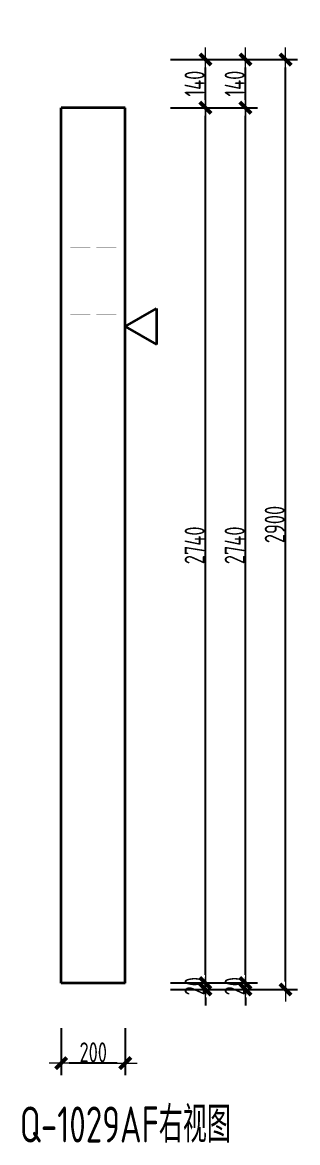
# Model space of a CAD drawing. Extents: x -85320 to 1679916, y -1321939 to 627.
# Drawn here: x 1047431 to 1050865, y -1101004 to -1087029 of the extents above; entities that cross this region are included whole.
import ezdxf
from ezdxf.enums import TextEntityAlignment as Align

# ---------------------------------------------------------------- set-up
doc = ezdxf.new("R2010")
doc.units = 0
doc.header["$LTSCALE"] = 1000
for name, color, linetype, lineweight in [('预制墙图名', 7, 'Continuous', 18), ('预制墙墙身水平筋', 130, 'Continuous', 18), ('预制墙墙身纵向受力筋', 1, 'Continuous', 18), ('预制墙详图标注', 3, 'Continuous', 18), ('预制墙详图轮廓', 3, 'Continuous', 35)]:
    doc.layers.add(name, color=color, linetype=linetype, lineweight=lineweight)
doc.styles.add('样式 1', font='yjkeng.shx', dxfattribs={"width": 0.7, "bigfont": 'yjkchn.shx'})
doc.styles.add('样式 2', font='yjkeng.shx', dxfattribs={"width": 0.7, "bigfont": 'yjkchn.shx'})
doc.dimstyles.new('盈建科结构', dxfattribs={"dimscale": 100, "dimtxt": 2.5, "dimasz": 1, "dimexe": 1.5, "dimexo": 0.625, "dimgap": 0.1, "dimtad": 1, "dimdec": 0, "dimrnd": 1, "dimzin": 0, "dimdsep": 46, "dimtxsty": '样式 1', "dimblk": '_yjkbk', "dimblk1": 'ARCHTICK', "dimblk2": 'ARCHTICK', "dimcen": 0.09, "dimadec": 0, "dimazin": 0, "dimtfac": 1, "dimtdec": 4, "dimtix": 1, "dimtmove": 2, "dimatfit": 3, "dimfxl": 1, "dimtolj": 1, "dimtzin": 0, "dimarcsym": 0})

# ---------------------------------------------------------------- blocks, each defined once
blk = doc.blocks.new('_yjkbk')
blk.add_line((-1, 0), (1.5, 0))
blk.add_lwpolyline([(-0.7, -0.7, 0.5, 0.5, 0), (0.7, 0.7, 0.5, 0.5, 0)], format="xyseb")
blk = doc.blocks.new('*D3294')
at = {"layer": 'Defpoints', "color": 0, "transparency": 16777216}
for p in [(1047915, -1099513), (1048715, -1099513), (1047915, -1100013)]:
    blk.add_point(p, dxfattribs=at)
at = {"layer": '预制墙详图标注', "color": 0, "lineweight": -2, "transparency": 16777216}
for p, q in [((1047915, -1099576), (1047915, -1100163)), ((1048715, -1099576), (1048715, -1100163)), ((1048615, -1100013), (1048015, -1100013))]:
    blk.add_line(p, q, dxfattribs=at)
at = {"layer": '预制墙详图标注', "color": 0, "lineweight": -2, "transparency": 16777216, "xscale": 100, "yscale": 100, "zscale": 100, "rotation": 180}
blk.add_blockref('_yjkbk', (1047915, -1100013), dxfattribs=at)
at = {"layer": '预制墙详图标注', "color": 0, "lineweight": -2, "transparency": 16777216, "xscale": 100, "yscale": 100, "zscale": 100}
blk.add_blockref('_yjkbk', (1048715, -1100013), dxfattribs=at)
at = {"layer": '预制墙详图标注', "color": 0, "transparency": 16777216, "insert": (1048315, -1100003), "char_height": 250, "attachment_point": 8, "style": '样式 1'}
blk.add_mtext('\\A1;200', dxfattribs=at)
blk = doc.blocks.new('_ArchTick')
at = {"color": 0, "linetype": 'ByBlock', "const_width": 0.4}
blk.add_lwpolyline([(-0.5, -0.5), (0.5, 0.5)], dxfattribs=at)
blk = doc.blocks.new('*D3295')
at = {"layer": 'Defpoints', "color": 0, "transparency": 16777216}
for p in [(1049215, -1099013), (1049215, -1099093), (1049715, -1099013)]:
    blk.add_point(p, dxfattribs=at)
at = {"layer": '预制墙详图标注', "color": 0, "lineweight": -2, "transparency": 16777216}
for p, q in [((1049715, -1098913), (1049715, -1098813)), ((1049278, -1099013), (1049865, -1099013)), ((1049278, -1099093), (1049865, -1099093)), ((1049715, -1099093), (1049715, -1099013)), ((1049715, -1099193), (1049715, -1099293))]:
    blk.add_line(p, q, dxfattribs=at)
at = {"layer": '预制墙详图标注', "color": 0, "lineweight": -2, "transparency": 16777216, "xscale": 100, "yscale": 100, "zscale": 100}
for p, rotation in [((1049715, -1099013), 270), ((1049715, -1099093), 90)]:
    blk.add_blockref('_yjkbk', p, dxfattribs=dict(at, rotation=rotation))
at = {"layer": '预制墙详图标注', "color": 0, "transparency": 16777216, "insert": (1049705, -1099053), "char_height": 250, "attachment_point": 8, "rotation": 90, "style": '样式 1'}
blk.add_mtext('\\A1;20', dxfattribs=at)
blk = doc.blocks.new('*D3296')
at = {"layer": 'Defpoints', "color": 0, "transparency": 16777216}
for p in [(1049715, -1099013), (1049715, -1099093), (1050215, -1099013)]:
    blk.add_point(p, dxfattribs=at)
at = {"layer": '预制墙详图标注', "color": 0, "lineweight": -2, "transparency": 16777216}
for p, q in [((1050215, -1098913), (1050215, -1098813)), ((1049778, -1099013), (1050365, -1099013)), ((1049778, -1099093), (1050365, -1099093)), ((1050215, -1099093), (1050215, -1099013)), ((1050215, -1099193), (1050215, -1099293))]:
    blk.add_line(p, q, dxfattribs=at)
at = {"layer": '预制墙详图标注', "color": 0, "lineweight": -2, "transparency": 16777216, "xscale": 100, "yscale": 100, "zscale": 100}
for p, rotation in [((1050215, -1099013), 270), ((1050215, -1099093), 90)]:
    blk.add_blockref('_yjkbk', p, dxfattribs=dict(at, rotation=rotation))
at = {"layer": '预制墙详图标注', "color": 0, "transparency": 16777216, "insert": (1050205, -1099053), "char_height": 250, "attachment_point": 8, "rotation": 90, "style": '样式 1'}
blk.add_mtext('\\A1;20', dxfattribs=at)
blk = doc.blocks.new('*D3297')
at = {"layer": 'Defpoints', "color": 0, "transparency": 16777216}
for p in [(1050215, -1087493), (1050715, -1087493), (1050215, -1099093)]:
    blk.add_point(p, dxfattribs=at)
at = {"layer": '预制墙详图标注', "color": 0, "lineweight": -2, "transparency": 16777216}
for p, q in [((1050278, -1087493), (1050865, -1087493)), ((1050715, -1098993), (1050715, -1087593)), ((1050278, -1099093), (1050865, -1099093))]:
    blk.add_line(p, q, dxfattribs=at)
at = {"layer": '预制墙详图标注', "color": 0, "lineweight": -2, "transparency": 16777216, "xscale": 100, "yscale": 100, "zscale": 100}
for p, rotation in [((1050715, -1087493), 90), ((1050715, -1099093), 270)]:
    blk.add_blockref('_yjkbk', p, dxfattribs=dict(at, rotation=rotation))
at = {"layer": '预制墙详图标注', "color": 0, "transparency": 16777216, "insert": (1050705, -1093293), "char_height": 250, "attachment_point": 8, "rotation": 90, "style": '样式 1'}
blk.add_mtext('\\A1;2900', dxfattribs=at)
blk = doc.blocks.new('*D3348')
at = {"layer": 'Defpoints', "color": 0, "transparency": 16777216}
for p in [(1049215, -1088093), (1049715, -1088093), (1049215, -1099013)]:
    blk.add_point(p, dxfattribs=at)
at = {"layer": '预制墙详图标注', "color": 0, "lineweight": -2, "transparency": 16777216}
for p, q in [((1049278, -1088093), (1049865, -1088093)), ((1049715, -1098913), (1049715, -1088193)), ((1049278, -1099013), (1049865, -1099013))]:
    blk.add_line(p, q, dxfattribs=at)
at = {"layer": '预制墙详图标注', "color": 0, "lineweight": -2, "transparency": 16777216, "xscale": 100, "yscale": 100, "zscale": 100}
for p, rotation in [((1049715, -1088093), 90), ((1049715, -1099013), 270)]:
    blk.add_blockref('_yjkbk', p, dxfattribs=dict(at, rotation=rotation))
at = {"layer": '预制墙详图标注', "color": 0, "transparency": 16777216, "insert": (1049705, -1093553), "char_height": 250, "attachment_point": 8, "rotation": 90, "style": '样式 1'}
blk.add_mtext('\\A1;2740', dxfattribs=at)
blk = doc.blocks.new('*D3349')
at = {"layer": 'Defpoints', "color": 0, "transparency": 16777216}
for p in [(1049215, -1087493), (1049715, -1087493), (1049215, -1088093)]:
    blk.add_point(p, dxfattribs=at)
at = {"layer": '预制墙详图标注', "color": 0, "lineweight": -2, "transparency": 16777216}
for p, q in [((1049278, -1087493), (1049865, -1087493)), ((1049715, -1087993), (1049715, -1087593)), ((1049278, -1088093), (1049865, -1088093))]:
    blk.add_line(p, q, dxfattribs=at)
at = {"layer": '预制墙详图标注', "color": 0, "lineweight": -2, "transparency": 16777216, "xscale": 100, "yscale": 100, "zscale": 100}
for p, rotation in [((1049715, -1087493), 90), ((1049715, -1088093), 270)]:
    blk.add_blockref('_yjkbk', p, dxfattribs=dict(at, rotation=rotation))
at = {"layer": '预制墙详图标注', "color": 0, "transparency": 16777216, "insert": (1049705, -1087793), "char_height": 250, "attachment_point": 8, "rotation": 90, "style": '样式 1'}
blk.add_mtext('\\A1;140', dxfattribs=at)
blk = doc.blocks.new('*D3350')
at = {"layer": 'Defpoints', "color": 0, "transparency": 16777216}
for p in [(1049715, -1088093), (1050215, -1088093), (1049715, -1099013)]:
    blk.add_point(p, dxfattribs=at)
at = {"layer": '预制墙详图标注', "color": 0, "lineweight": -2, "transparency": 16777216}
for p, q in [((1049778, -1088093), (1050365, -1088093)), ((1050215, -1098913), (1050215, -1088193)), ((1049778, -1099013), (1050365, -1099013))]:
    blk.add_line(p, q, dxfattribs=at)
at = {"layer": '预制墙详图标注', "color": 0, "lineweight": -2, "transparency": 16777216, "xscale": 100, "yscale": 100, "zscale": 100}
for p, rotation in [((1050215, -1088093), 90), ((1050215, -1099013), 270)]:
    blk.add_blockref('_yjkbk', p, dxfattribs=dict(at, rotation=rotation))
at = {"layer": '预制墙详图标注', "color": 0, "transparency": 16777216, "insert": (1050205, -1093553), "char_height": 250, "attachment_point": 8, "rotation": 90, "style": '样式 1'}
blk.add_mtext('\\A1;2740', dxfattribs=at)
blk = doc.blocks.new('*D3351')
at = {"layer": 'Defpoints', "color": 0, "transparency": 16777216}
for p in [(1049715, -1087493), (1050215, -1087493), (1049715, -1088093)]:
    blk.add_point(p, dxfattribs=at)
at = {"layer": '预制墙详图标注', "color": 0, "lineweight": -2, "transparency": 16777216}
for p, q in [((1049778, -1087493), (1050365, -1087493)), ((1050215, -1087993), (1050215, -1087593)), ((1049778, -1088093), (1050365, -1088093))]:
    blk.add_line(p, q, dxfattribs=at)
at = {"layer": '预制墙详图标注', "color": 0, "lineweight": -2, "transparency": 16777216, "xscale": 100, "yscale": 100, "zscale": 100}
for p, rotation in [((1050215, -1087493), 90), ((1050215, -1088093), 270)]:
    blk.add_blockref('_yjkbk', p, dxfattribs=dict(at, rotation=rotation))
at = {"layer": '预制墙详图标注', "color": 0, "transparency": 16777216, "insert": (1050205, -1087793), "char_height": 250, "attachment_point": 8, "rotation": 90, "style": '样式 1'}
blk.add_mtext('\\A1;140', dxfattribs=at)

msp = doc.modelspace()

# ---------------------------------------------------------------- linework, layer by layer
at = {"layer": '预制墙墙身水平筋', "lineweight": 18, "const_width": 0.18}
for points in [[(1048277.028, -1088213.161), (1048027.312, -1088213.161), (1048027.312, -1088253.161), (1048277.028, -1088253.161), (1048277.028, -1088213.161), (1048027.312, -1088213.161), (1048027.312, -1088253.161), (1048277.028, -1088253.161)], [(1048353.595, -1088253.161), (1048603.312, -1088253.161), (1048603.312, -1088213.161), (1048353.595, -1088213.161), (1048353.595, -1088253.161), (1048603.312, -1088253.161), (1048603.312, -1088213.161), (1048353.595, -1088213.161)], [(1048277.028, -1089033.161), (1048027.312, -1089033.161), (1048027.312, -1089073.161), (1048277.028, -1089073.161), (1048277.028, -1089033.161), (1048027.312, -1089033.161), (1048027.312, -1089073.161), (1048277.028, -1089073.161)], [(1048353.595, -1089073.161), (1048603.312, -1089073.161), (1048603.312, -1089033.161), (1048353.595, -1089033.161), (1048353.595, -1089073.161), (1048603.312, -1089073.161), (1048603.312, -1089033.161), (1048353.595, -1089033.161)], [(1048277.028, -1089833.161), (1048027.312, -1089833.161), (1048027.312, -1089873.161), (1048277.028, -1089873.161), (1048277.028, -1089833.161), (1048027.312, -1089833.161), (1048027.312, -1089873.161), (1048277.028, -1089873.161)], [(1048353.595, -1089873.161), (1048603.312, -1089873.161), (1048603.312, -1089833.161), (1048353.595, -1089833.161), (1048353.595, -1089873.161), (1048603.312, -1089873.161), (1048603.312, -1089833.161), (1048353.595, -1089833.161)], [(1048277.028, -1090633.161), (1048027.312, -1090633.161), (1048027.312, -1090673.161), (1048277.028, -1090673.161), (1048277.028, -1090633.161), (1048027.312, -1090633.161), (1048027.312, -1090673.161), (1048277.028, -1090673.161)], [(1048353.595, -1090673.161), (1048603.312, -1090673.161), (1048603.312, -1090633.161), (1048353.595, -1090633.161), (1048353.595, -1090673.161), (1048603.312, -1090673.161), (1048603.312, -1090633.161), (1048353.595, -1090633.161)], [(1048277.028, -1091433.161), (1048027.312, -1091433.161), (1048027.312, -1091473.161), (1048277.028, -1091473.161), (1048277.028, -1091433.161), (1048027.312, -1091433.161), (1048027.312, -1091473.161), (1048277.028, -1091473.161)], [(1048353.595, -1091473.161), (1048603.312, -1091473.161), (1048603.312, -1091433.161), (1048353.595, -1091433.161), (1048353.595, -1091473.161), (1048603.312, -1091473.161), (1048603.312, -1091433.161), (1048353.595, -1091433.161)], [(1048277.028, -1092233.161), (1048027.312, -1092233.161), (1048027.312, -1092273.161), (1048277.028, -1092273.161), (1048277.028, -1092233.161), (1048027.312, -1092233.161), (1048027.312, -1092273.161), (1048277.028, -1092273.161)], [(1048353.595, -1092273.161), (1048603.312, -1092273.161), (1048603.312, -1092233.161), (1048353.595, -1092233.161), (1048353.595, -1092273.161), (1048603.312, -1092273.161), (1048603.312, -1092233.161), (1048353.595, -1092233.161)], [(1048277.028, -1093033.161), (1048027.312, -1093033.161), (1048027.312, -1093073.161), (1048277.028, -1093073.161), (1048277.028, -1093033.161), (1048027.312, -1093033.161), (1048027.312, -1093073.161), (1048277.028, -1093073.161)], [(1048353.595, -1093073.161), (1048603.312, -1093073.161), (1048603.312, -1093033.161), (1048353.595, -1093033.161), (1048353.595, -1093073.161), (1048603.312, -1093073.161), (1048603.312, -1093033.161), (1048353.595, -1093033.161)], [(1048277.028, -1093833.161), (1048027.312, -1093833.161), (1048027.312, -1093873.161), (1048277.028, -1093873.161), (1048277.028, -1093833.161), (1048027.312, -1093833.161), (1048027.312, -1093873.161), (1048277.028, -1093873.161)], [(1048353.595, -1093873.161), (1048603.312, -1093873.161), (1048603.312, -1093833.161), (1048353.595, -1093833.161), (1048353.595, -1093873.161), (1048603.312, -1093873.161), (1048603.312, -1093833.161), (1048353.595, -1093833.161)], [(1048277.028, -1094633.161), (1048027.312, -1094633.161), (1048027.312, -1094673.161), (1048277.028, -1094673.161), (1048277.028, -1094633.161), (1048027.312, -1094633.161), (1048027.312, -1094673.161), (1048277.028, -1094673.161)], [(1048353.595, -1094673.161), (1048603.312, -1094673.161), (1048603.312, -1094633.161), (1048353.595, -1094633.161), (1048353.595, -1094673.161), (1048603.312, -1094673.161), (1048603.312, -1094633.161), (1048353.595, -1094633.161)], [(1048277.028, -1095433.161), (1048027.312, -1095433.161), (1048027.312, -1095473.161), (1048277.028, -1095473.161), (1048277.028, -1095433.161), (1048027.312, -1095433.161), (1048027.312, -1095473.161), (1048277.028, -1095473.161)], [(1048353.595, -1095473.161), (1048603.312, -1095473.161), (1048603.312, -1095433.161), (1048353.595, -1095433.161), (1048353.595, -1095473.161), (1048603.312, -1095473.161), (1048603.312, -1095433.161), (1048353.595, -1095433.161)], [(1048277.028, -1096233.161), (1048027.312, -1096233.161), (1048027.312, -1096273.161), (1048277.028, -1096273.161), (1048277.028, -1096233.161), (1048027.312, -1096233.161), (1048027.312, -1096273.161), (1048277.028, -1096273.161)], [(1048353.595, -1096273.161), (1048603.312, -1096273.161), (1048603.312, -1096233.161), (1048353.595, -1096233.161), (1048353.595, -1096273.161), (1048603.312, -1096273.161), (1048603.312, -1096233.161), (1048353.595, -1096233.161)], [(1048277.028, -1097033.161), (1048027.312, -1097033.161), (1048027.312, -1097073.161), (1048277.028, -1097073.161), (1048277.028, -1097033.161), (1048027.312, -1097033.161), (1048027.312, -1097073.161), (1048277.028, -1097073.161)], [(1048353.595, -1097073.161), (1048603.312, -1097073.161), (1048603.312, -1097033.161), (1048353.595, -1097033.161), (1048353.595, -1097073.161), (1048603.312, -1097073.161), (1048603.312, -1097033.161), (1048353.595, -1097033.161)], [(1048277.028, -1097433.161), (1048027.312, -1097433.161), (1048027.312, -1097473.161), (1048277.028, -1097473.161), (1048277.028, -1097433.161), (1048027.312, -1097433.161), (1048027.312, -1097473.161), (1048277.028, -1097473.161)], [(1048353.595, -1097473.161), (1048603.312, -1097473.161), (1048603.312, -1097433.161), (1048353.595, -1097433.161), (1048353.595, -1097473.161), (1048603.312, -1097473.161), (1048603.312, -1097433.161), (1048353.595, -1097433.161)], [(1048277.028, -1097833.161), (1048027.312, -1097833.161), (1048027.312, -1097873.161), (1048277.028, -1097873.161), (1048277.028, -1097833.161), (1048027.312, -1097833.161), (1048027.312, -1097873.161), (1048277.028, -1097873.161)], [(1048353.595, -1097873.161), (1048603.312, -1097873.161), (1048603.312, -1097833.161), (1048353.595, -1097833.161), (1048353.595, -1097873.161), (1048603.312, -1097873.161), (1048603.312, -1097833.161), (1048353.595, -1097833.161)], [(1048277.028, -1098233.161), (1048027.312, -1098233.161), (1048027.312, -1098273.161), (1048277.028, -1098273.161), (1048277.028, -1098233.161), (1048027.312, -1098233.161), (1048027.312, -1098273.161), (1048277.028, -1098273.161)], [(1048353.595, -1098273.161), (1048603.312, -1098273.161), (1048603.312, -1098233.161), (1048353.595, -1098233.161), (1048353.595, -1098273.161), (1048603.312, -1098273.161), (1048603.312, -1098233.161), (1048353.595, -1098233.161)], [(1048241.028, -1098673.161), (1047991.312, -1098673.161), (1047991.312, -1098713.161), (1048241.028, -1098713.161), (1048241.028, -1098673.161), (1047991.312, -1098673.161), (1047991.312, -1098713.161), (1048241.028, -1098713.161)], [(1048389.595, -1098713.161), (1048639.312, -1098713.161), (1048639.312, -1098673.161), (1048389.595, -1098673.161), (1048389.595, -1098713.161), (1048639.312, -1098713.161), (1048639.312, -1098673.161), (1048389.595, -1098673.161)]]:
    msp.add_lwpolyline(points, close=True, dxfattribs=at)
at = {"layer": '预制墙墙身纵向受力筋', "lineweight": 18, "const_width": 0.18}
for points in [[(1048103.312, -1088093.161), (1048103.312, -1087029.161), (1048039.312, -1087029.161), (1048039.312, -1088093.161)], [(1048591.312, -1088093.161), (1048591.312, -1087029.161), (1048527.312, -1087029.161), (1048527.312, -1088093.161)]]:
    msp.add_lwpolyline(points, close=True, dxfattribs=at)
at = {"layer": '预制墙详图标注', "lineweight": 35}
for p, q in [((1048715.312, -1090823.161), (1049105.023, -1090598.161)), ((1049105.023, -1090598.161), (1049105.023, -1091048.161)), ((1048715.312, -1090823.161), (1049105.023, -1091048.161))]:
    msp.add_line(p, q, dxfattribs=at)
at = {"layer": '预制墙详图轮廓', "lineweight": 35}
for p, q in [((1048715.312, -1088093.161), (1047915.312, -1088093.161)), ((1047915.312, -1099013.161), (1047915.312, -1088093.161)), ((1048715.312, -1099013.161), (1048715.312, -1088093.161)), ((1048715.312, -1099013.161), (1047915.312, -1099013.161))]:
    msp.add_line(p, q, dxfattribs=at)

# ---------------------------------------------------------------- texts
at = {"layer": '预制墙图名', "linetype": 'Continuous', "style": '样式 2', "width": 0.7}
msp.add_text('Q-1029AF右视图', height=450, dxfattribs=at).set_placement((1048715.312, -1101138.161), align=Align.BOTTOM_CENTER)

# ---------------------------------------------------------------- dimensions: what is measured, and where the dimension line sits
at = {"layer": '预制墙详图标注'}
for p1, p2, text, picture, middle in [((1049215.312, -1088093.161), (1049215.312, -1087493.161), '140', '*D3349', (1049580.312, -1087793.161)), ((1049715.312, -1088093.161), (1049715.312, -1087493.161), '140', '*D3351', (1050080.312, -1087793.161)), ((1049215.312, -1099013.161), (1049215.312, -1088093.161), '2740', '*D3348', (1049580.312, -1093553.161)), ((1049715.312, -1099013.161), (1049715.312, -1088093.161), '2740', '*D3350', (1050080.312, -1093553.161))]:
    dim = msp.add_aligned_dim(p1=p1, p2=p2, distance=-500, text=text, dimstyle='盈建科结构', override={"dimscale": 100, "dimtxt": 2.5, "dimasz": 1, "dimexe": 1.5, "dimexo": 0.625, "dimgap": 0.1, "dimtad": 1, "dimlfac": 0.25, "dimrnd": 5, "dimdle": 0, "dimtix": 1, "dimfxlon": 0}, dxfattribs=at)
    dim.commit()
    dim.dimension.update_dxf_attribs({"geometry": picture, "text_midpoint": middle})
for p1, p2, distance, picture, middle in [((1050215.312, -1099093.161), (1050215.312, -1087493.161), -500, '*D3297', (1050580.312, -1093293.161)), ((1049215.312, -1099093.161), (1049215.312, -1099013.161), -500, '*D3295', (1049580.312, -1099053.161)), ((1049715.312, -1099093.161), (1049715.312, -1099013.161), -500, '*D3296', (1050080.312, -1099053.161)), ((1048715.312, -1099513.161), (1047915.312, -1099513.161), 500, '*D3294', (1048315.312, -1099878.161))]:
    dim = msp.add_aligned_dim(p1=p1, p2=p2, distance=distance, dimstyle='盈建科结构', override={"dimscale": 100, "dimtxt": 2.5, "dimasz": 1, "dimexe": 1.5, "dimexo": 0.625, "dimgap": 0.1, "dimtad": 1, "dimlfac": 0.25, "dimrnd": 5, "dimdle": 0, "dimtix": 1, "dimfxlon": 0}, dxfattribs=at)
    dim.commit()
    dim.dimension.update_dxf_attribs({"geometry": picture, "text_midpoint": middle})

doc.saveas('drawing.dxf')
